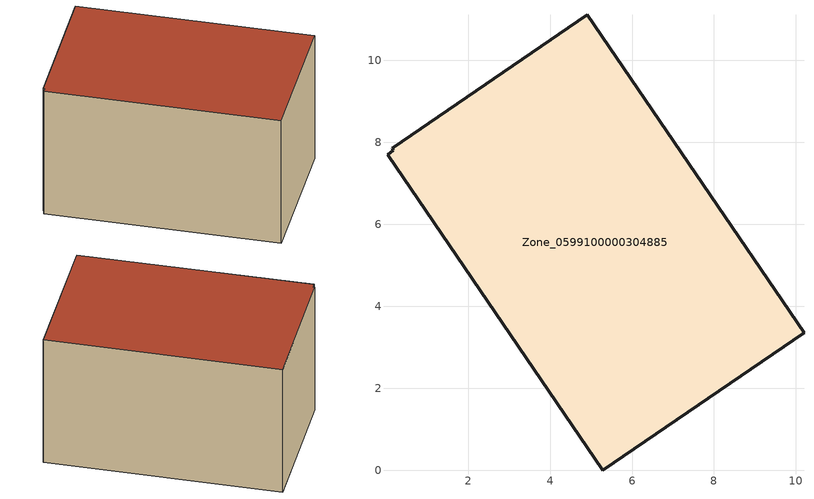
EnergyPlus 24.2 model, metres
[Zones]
Zone_0599100000304885
 floor ground (C_G): 0.04,7.7 0.18,7.8 0.14,7.86 4.91,11.12 10.2,3.36 5.29,0 z0
 wall outside (C_F): 10.2,3.36 4.91,11.12 0.14,7.86 0.18,7.8 0.04,7.7 5.29,0 10.2,3.36 z0:5.66
 roof outside (C_R): 0.18,7.8 0.04,7.7 5.29,0 10.2,3.36 4.91,11.12 0.14,7.86 z5.66
[BUILDING]
Pand.0599100000304885: North Axis=0; Terrain=City; Loads Convergence Tolerance Value=0.04; Temperature Convergence Tolerance Value=0.4; Solar Distribution=FullExterior; Maximum Number of Warmup Days=25; Minimum Number of Warmup Days=1
[Site:Location]
Rotterdam.The.Hague.AP_ZH_NLD Design_Conditions: Latitude=51.96; Longitude=4.45; Time Zone=1; Elevation=-4.5
[SITE:GROUNDTEMPERATURE:BUILDINGSURFACE]
18, 18, 18, 18, 18, 18, 18, 18, 18, 18, 18, 18
[MATERIAL] Thermal Absorptance=0.9; Solar Absorptance=0.7; Visible Absorptance=0.7
Name | Roughness | Thickness | Conductivity | Density | Specific Heat
G.TI.1946-1964 | MediumSmooth | 0.15 | 1 | 540 | 1210
F.TI.1946-1964 | Rough | 0.3 | 0.857143 | 1920 | 840
R.TI.1946-1964 | MediumRough | 0.2 | 0.277778 | 1500 | 1000
[CONSTRUCTION]
C_G: G.TI.1946-1964
C_F: F.TI.1946-1964
C_R: R.TI.1946-1964
[ZONE]
Zone_0599100000304885: Type=1; Multiplier=1; Ceiling Height=Autocalculate; Volume=Autocalculate; Floor Area=autocalculate; Part of Total Floor Area=Yes
[ZONEINFILTRATION:DESIGNFLOWRATE]
Infil_Zone_0599100000304885: Zone or ZoneList or Space or SpaceList=Zone_0599100000304885; Schedule=AlwaysOn; Design Flow Rate Calculation Method=Flow/Area; Flow Rate per Floor Area=0.003; Constant Term Coefficient=1; Temperature Term Coefficient=0; Velocity Term Coefficient=0; Velocity Squared Term Coefficient=0
[HVACTEMPLATE:ZONE:IDEALLOADSAIRSYSTEM]
Zone_0599100000304885: Maximum Heating Supply Air Temperature=50; Minimum Cooling Supply Air Temperature=13; Maximum Heating Supply Air Humidity Ratio=0.0156; Minimum Cooling Supply Air Humidity Ratio=0.0077; Heating Limit=NoLimit; Cooling Limit=NoLimit; Dehumidification Control Type=ConstantSensibleHeatRatio; Cooling Sensible Heat Ratio=0.7; Dehumidification Setpoint=60; Humidification Control Type=None; Humidification Setpoint=30; Outdoor Air Method=None; Outdoor Air Flow Rate per Person=0.00944; Outdoor Air Flow Rate per Zone Floor Area=0; Outdoor Air Flow Rate per Zone=0; Demand Controlled Ventilation Type=None; Outdoor Air Economizer Type=NoEconomizer; Heat Recovery Type=None; Sensible Heat Recovery Effectiveness=0.7; Latent Heat Recovery Effectiveness=0.65
[ZONECONTROL:THERMOSTAT]
ThermostatControl_Zone_0599100000304885: Zone or ZoneList=Zone_0599100000304885; Control Type Schedule=DualSetpointControlType; Control 1=Thermostat_Zone_0599100000304885; Temperature Difference Between Cutout And Setpoint=0
[THERMOSTATSETPOINT:DUALSETPOINT]
Thermostat_Zone_0599100000304885: Heating Setpoint Temperature Schedule=HeatingSetpoint_Zone_0599100000304885; Cooling Setpoint Temperature Schedule=CoolingSetpoint_Zone_0599100000304885
[SCHEDULE:COMPACT]
HeatingSetpoint_Zone_0599100000304885: Through: 12/31, For: AllDays, Until: 24:00, 21
CoolingSetpoint_Zone_0599100000304885: Through: 12/31, For: AllDays, Until: 24:00, 24
DualSetpointControlType: Through: 12/31, For: AllDays, Until: 24:00, 4
AlwaysOn: Through: 12/31, For: AllDays, Until: 24:00, 1
